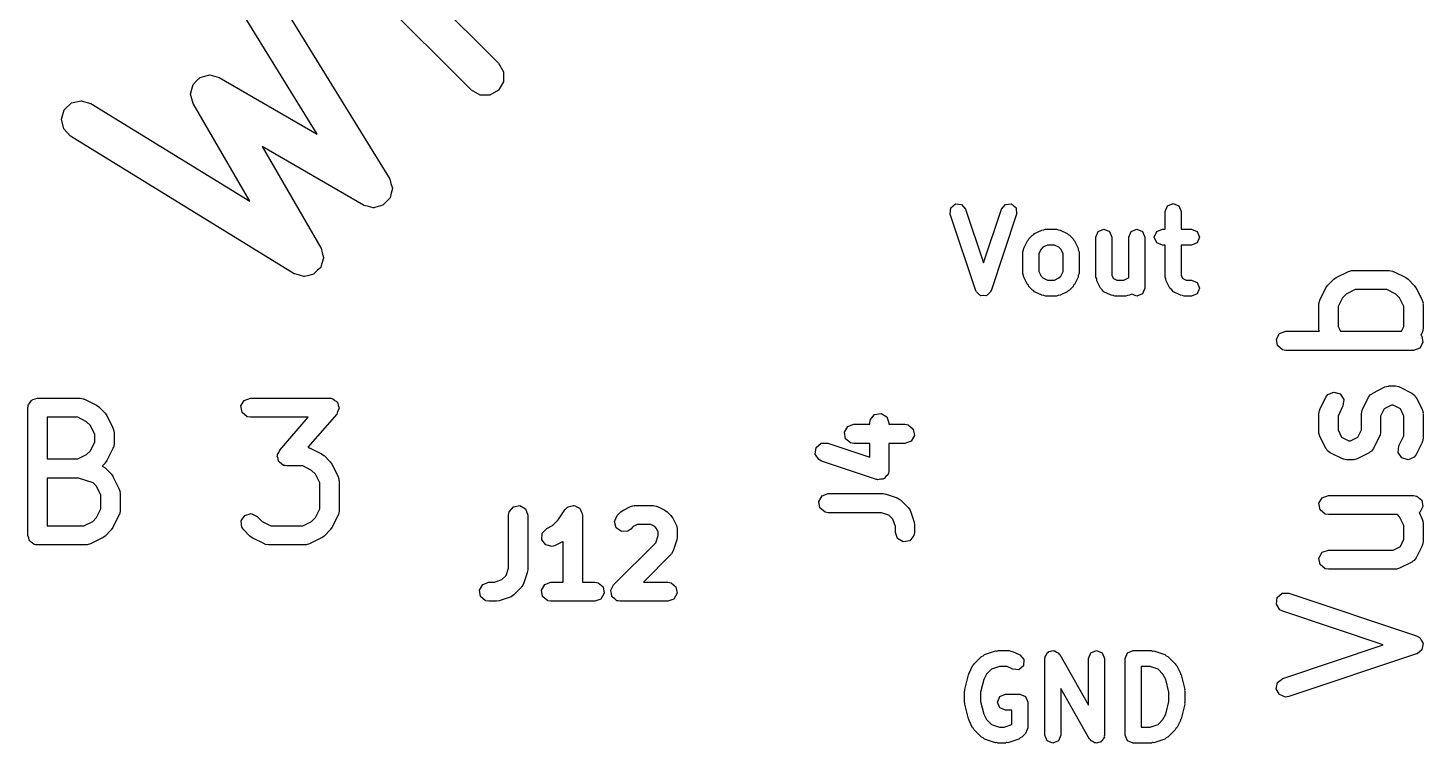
# Model space of a CAD drawing. Extents: x 83.3 to 116.7, y -117 to -83.4.
# Drawn here: x 105.81 to 116.73, y -109.08 to -103.48 of the extents above; entities that cross this region are included whole.
import ezdxf

# ---------------------------------------------------------------- set-up
doc = ezdxf.new("R2010")
doc.units = 0
doc.layers.add('BLACK', color=7, linetype='CONTINUOUS')

msp = doc.modelspace()

# ---------------------------------------------------------------- linework, layer by layer
at = {"layer": 'BLACK', "linetype": 'CONTINUOUS'}
for p, q in [((108.076, -102.341), (109.49, -103.755)), ((109.278, -103.967), (107.864, -102.553)), ((107.559, -102.907), (108.637, -104.658)), ((108.069, -104.309), (107.304, -103.064)), ((107.154, -103.866), (107.192, -103.856)), ((107.192, -103.856), (107.229, -103.846)), ((107.229, -103.846), (107.229, -103.846)), ((107.229, -103.846), (107.229, -103.846)), ((107.229, -103.846), (107.267, -103.856)), ((107.267, -103.856), (107.304, -103.866)), ((109.49, -103.755), (109.529, -103.822)), ((109.529, -103.822), (109.529, -103.9)), ((107.079, -103.996), (107.089, -103.958)), ((107.089, -103.958), (107.099, -103.921)), ((107.099, -103.921), (107.127, -103.893)), ((107.099, -103.921), (107.099, -103.921)), ((107.099, -103.921), (107.099, -103.921)), ((107.127, -103.893), (107.154, -103.866)), ((107.154, -103.866), (107.154, -103.866)), ((107.154, -103.866), (107.154, -103.866)), ((107.304, -103.866), (107.304, -103.866)), ((107.304, -103.866), (107.304, -103.866)), ((107.304, -103.866), (108.069, -104.309)), ((109.345, -104.006), (109.278, -103.967)), ((109.49, -103.967), (109.423, -104.006)), ((109.529, -103.9), (109.49, -103.967)), ((106.091, -104.119), (106.148, -104.066)), ((106.148, -104.066), (106.223, -104.048)), ((106.223, -104.048), (106.298, -104.07)), ((106.298, -104.07), (107.542, -104.836)), ((107.089, -104.033), (107.079, -103.996)), ((107.079, -103.996), (107.079, -103.996)), ((107.079, -103.996), (107.079, -103.996)), ((107.099, -104.071), (107.089, -104.033)), ((107.542, -104.836), (107.099, -104.071)), ((107.099, -104.071), (107.099, -104.071)), ((107.099, -104.071), (107.099, -104.071)), ((109.423, -104.006), (109.345, -104.006)), ((106.069, -104.194), (106.091, -104.119)), ((106.087, -104.269), (106.069, -104.194)), ((106.14, -104.326), (106.087, -104.269)), ((107.891, -105.403), (106.14, -104.326)), ((108.434, -104.866), (107.641, -104.407)), ((107.641, -104.407), (108.1, -105.2)), ((108.637, -104.658), (108.637, -104.66)), ((108.637, -104.66), (108.639, -104.662)), ((108.639, -104.662), (108.648, -104.697)), ((108.648, -104.697), (108.659, -104.732)), ((108.659, -104.732), (108.658, -104.735)), ((108.613, -104.838), (108.587, -104.864)), ((108.639, -104.812), (108.613, -104.838)), ((108.641, -104.808), (108.639, -104.81)), ((108.639, -104.81), (108.639, -104.812)), ((108.649, -104.772), (108.641, -104.808)), ((108.659, -104.737), (108.649, -104.772)), ((108.658, -104.735), (108.659, -104.737)), ((108.436, -104.867), (108.434, -104.866)), ((108.437, -104.869), (108.436, -104.867)), ((108.473, -104.877), (108.437, -104.869)), ((108.509, -104.887), (108.473, -104.877)), ((108.511, -104.886), (108.509, -104.887)), ((108.513, -104.887), (108.511, -104.886)), ((108.548, -104.876), (108.513, -104.887)), ((108.584, -104.867), (108.548, -104.876)), ((108.585, -104.865), (108.584, -104.867)), ((108.587, -104.864), (108.585, -104.865)), ((113.026, -104.936), (113.03, -104.888)), ((113.226, -105.536), (113.026, -104.936)), ((113.03, -104.888), (113.066, -104.857)), ((113.066, -104.857), (113.114, -104.861)), ((113.114, -104.861), (113.145, -104.897)), ((113.145, -104.897), (113.286, -105.319)), ((113.286, -105.319), (113.426, -104.897)), ((113.545, -104.936), (113.345, -105.536)), ((113.426, -104.897), (113.458, -104.861)), ((113.458, -104.861), (113.505, -104.857)), ((113.505, -104.857), (113.542, -104.888)), ((113.542, -104.888), (113.545, -104.936)), ((114.709, -104.916), (114.727, -104.872)), ((114.709, -105.054), (114.709, -104.916)), ((114.727, -104.872), (114.771, -104.854)), ((114.771, -104.854), (114.816, -104.872)), ((114.816, -104.872), (114.834, -104.916)), ((114.834, -104.916), (114.834, -105.054)), ((113.743, -105.061), (113.758, -105.059)), ((113.758, -105.059), (113.771, -105.054)), ((113.771, -105.054), (113.857, -105.054)), ((113.857, -105.054), (113.871, -105.059)), ((113.871, -105.059), (113.885, -105.061)), ((114.184, -105.072), (114.229, -105.054)), ((114.229, -105.054), (114.273, -105.072)), ((114.442, -105.072), (114.486, -105.054)), ((114.486, -105.054), (114.53, -105.072)), ((114.642, -105.072), (114.686, -105.054)), ((114.686, -105.054), (114.709, -105.054)), ((114.834, -105.054), (114.914, -105.054)), ((114.914, -105.054), (114.958, -105.072)), ((113.601, -105.203), (113.63, -105.146)), ((113.63, -105.146), (113.638, -105.139)), ((113.638, -105.139), (113.642, -105.129)), ((113.642, -105.129), (113.67, -105.101)), ((113.67, -105.101), (113.68, -105.097)), ((113.68, -105.097), (113.686, -105.089)), ((113.686, -105.089), (113.743, -105.061)), ((113.885, -105.061), (113.942, -105.089)), ((113.942, -105.089), (113.949, -105.097)), ((113.949, -105.097), (113.958, -105.101)), ((113.958, -105.101), (113.987, -105.129)), ((113.987, -105.129), (113.991, -105.139)), ((113.991, -105.139), (113.999, -105.146)), ((113.999, -105.146), (114.027, -105.203)), ((114.166, -105.116), (114.184, -105.072)), ((114.166, -105.431), (114.166, -105.116)), ((114.273, -105.072), (114.291, -105.116)), ((114.291, -105.116), (114.291, -105.416)), ((114.423, -105.116), (114.442, -105.072)), ((114.423, -105.433), (114.423, -105.116)), ((114.53, -105.072), (114.548, -105.116)), ((114.548, -105.116), (114.548, -105.516)), ((114.623, -105.116), (114.642, -105.072)), ((114.642, -105.161), (114.623, -105.116)), ((114.686, -105.179), (114.642, -105.161)), ((114.958, -105.161), (114.914, -105.179)), ((114.958, -105.072), (114.977, -105.116)), ((114.977, -105.116), (114.958, -105.161)), ((108.1, -105.2), (108.1, -105.202)), ((108.1, -105.202), (108.102, -105.204)), ((108.102, -105.204), (108.11, -105.24)), ((108.11, -105.24), (108.12, -105.275)), ((108.12, -105.275), (108.119, -105.277)), ((108.119, -105.277), (108.12, -105.28)), ((113.595, -105.231), (113.6, -105.217)), ((113.595, -105.402), (113.595, -105.231)), ((113.6, -105.217), (113.601, -105.203)), ((113.737, -105.211), (113.72, -105.245)), ((113.72, -105.245), (113.72, -105.387)), ((113.751, -105.196), (113.737, -105.211)), ((113.786, -105.179), (113.751, -105.196)), ((113.842, -105.179), (113.786, -105.179)), ((113.877, -105.196), (113.842, -105.179)), ((113.891, -105.211), (113.877, -105.196)), ((113.909, -105.245), (113.891, -105.211)), ((113.909, -105.387), (113.909, -105.245)), ((114.027, -105.203), (114.028, -105.217)), ((114.028, -105.217), (114.034, -105.231)), ((114.034, -105.231), (114.034, -105.402)), ((114.709, -105.179), (114.686, -105.179)), ((114.709, -105.431), (114.709, -105.179)), ((114.914, -105.179), (114.834, -105.179)), ((114.834, -105.179), (114.834, -105.416)), ((108.071, -105.379), (108.045, -105.405)), ((108.098, -105.354), (108.071, -105.379)), ((108.1, -105.35), (108.098, -105.352)), ((108.098, -105.352), (108.098, -105.354)), ((108.109, -105.315), (108.1, -105.35)), ((108.12, -105.28), (108.109, -105.315)), ((113.72, -105.387), (113.737, -105.422)), ((113.891, -105.422), (113.909, -105.387)), ((116.047, -105.433), (116.143, -105.385)), ((116.143, -105.385), (116.168, -105.378)), ((116.168, -105.378), (116.172, -105.379)), ((116.172, -105.379), (116.176, -105.377)), ((116.176, -105.377), (116.462, -105.377)), ((116.462, -105.377), (116.488, -105.382)), ((116.488, -105.382), (116.491, -105.385)), ((116.491, -105.385), (116.495, -105.385)), ((116.495, -105.385), (116.591, -105.433)), ((107.894, -105.404), (107.891, -105.403)), ((107.895, -105.405), (107.894, -105.404)), ((107.931, -105.415), (107.895, -105.405)), ((107.966, -105.425), (107.931, -105.415)), ((107.968, -105.425), (107.966, -105.425)), ((107.97, -105.425), (107.968, -105.425)), ((108.006, -105.416), (107.97, -105.425)), ((108.041, -105.407), (108.006, -105.416)), ((108.043, -105.406), (108.041, -105.407)), ((108.045, -105.405), (108.043, -105.406)), ((113.6, -105.416), (113.595, -105.402)), ((113.601, -105.43), (113.6, -105.416)), ((113.63, -105.487), (113.601, -105.43)), ((113.638, -105.494), (113.63, -105.487)), ((113.642, -105.503), (113.638, -105.494)), ((113.737, -105.422), (113.751, -105.436)), ((113.751, -105.436), (113.786, -105.454)), ((113.786, -105.454), (113.842, -105.454)), ((113.842, -105.454), (113.877, -105.436)), ((113.877, -105.436), (113.891, -105.422)), ((113.991, -105.494), (113.987, -105.503)), ((113.999, -105.487), (113.991, -105.494)), ((114.027, -105.43), (113.999, -105.487)), ((114.028, -105.416), (114.027, -105.43)), ((114.034, -105.402), (114.028, -105.416)), ((114.172, -105.444), (114.166, -105.431)), ((114.173, -105.459), (114.172, -105.444)), ((114.201, -105.516), (114.173, -105.459)), ((114.291, -105.416), (114.304, -105.441)), ((114.304, -105.441), (114.329, -105.454)), ((114.329, -105.454), (114.385, -105.454)), ((114.385, -105.454), (114.42, -105.436)), ((114.42, -105.436), (114.423, -105.433)), ((114.714, -105.444), (114.709, -105.431)), ((114.716, -105.459), (114.714, -105.444)), ((114.744, -105.516), (114.716, -105.459)), ((114.834, -105.416), (114.847, -105.441)), ((114.847, -105.441), (114.872, -105.454)), ((114.872, -105.454), (114.914, -105.454)), ((114.914, -105.454), (114.958, -105.472)), ((114.958, -105.472), (114.977, -105.516)), ((115.966, -105.514), (115.98, -105.496)), ((115.98, -105.495), (116.028, -105.447)), ((115.98, -105.496), (115.98, -105.495)), ((116.028, -105.447), (116.046, -105.434)), ((116.046, -105.434), (116.047, -105.433)), ((116.591, -105.433), (116.609, -105.446)), ((116.609, -105.446), (116.61, -105.447)), ((116.61, -105.447), (116.658, -105.495)), ((116.658, -105.495), (116.671, -105.513)), ((113.229, -105.54), (113.226, -105.536)), ((113.23, -105.544), (113.229, -105.54)), ((113.245, -105.557), (113.23, -105.544)), ((113.258, -105.572), (113.245, -105.557)), ((113.262, -105.573), (113.258, -105.572)), ((113.266, -105.576), (113.262, -105.573)), ((113.286, -105.574), (113.266, -105.576)), ((113.305, -105.576), (113.286, -105.574)), ((113.309, -105.573), (113.305, -105.576)), ((113.314, -105.572), (113.309, -105.573)), ((113.327, -105.557), (113.314, -105.572)), ((113.342, -105.544), (113.327, -105.557)), ((113.345, -105.536), (113.342, -105.54)), ((113.342, -105.54), (113.342, -105.544)), ((113.67, -105.532), (113.642, -105.503)), ((113.68, -105.536), (113.67, -105.532)), ((113.686, -105.544), (113.68, -105.536)), ((113.743, -105.572), (113.686, -105.544)), ((113.758, -105.573), (113.743, -105.572)), ((113.771, -105.579), (113.758, -105.573)), ((113.857, -105.579), (113.771, -105.579)), ((113.871, -105.573), (113.857, -105.579)), ((113.885, -105.572), (113.871, -105.573)), ((113.942, -105.544), (113.885, -105.572)), ((113.949, -105.536), (113.942, -105.544)), ((113.958, -105.532), (113.949, -105.536)), ((113.987, -105.503), (113.958, -105.532)), ((114.216, -105.529), (114.201, -105.516)), ((114.229, -105.544), (114.216, -105.529)), ((114.286, -105.572), (114.229, -105.544)), ((114.301, -105.573), (114.286, -105.572)), ((114.314, -105.579), (114.301, -105.573)), ((114.4, -105.579), (114.314, -105.579)), ((114.413, -105.573), (114.4, -105.579)), ((114.428, -105.572), (114.413, -105.573)), ((114.447, -105.563), (114.428, -105.572)), ((114.486, -105.579), (114.447, -105.563)), ((114.53, -105.561), (114.486, -105.579)), ((114.548, -105.516), (114.53, -105.561)), ((114.759, -105.529), (114.744, -105.516)), ((114.772, -105.544), (114.759, -105.529)), ((114.829, -105.572), (114.772, -105.544)), ((114.844, -105.573), (114.829, -105.572)), ((114.857, -105.579), (114.844, -105.573)), ((114.914, -105.579), (114.857, -105.579)), ((114.958, -105.561), (114.914, -105.579)), ((114.977, -105.516), (114.958, -105.561)), ((115.919, -105.609), (115.966, -105.514)), ((116.095, -105.592), (116.061, -105.661)), ((116.125, -105.562), (116.095, -105.592)), ((116.194, -105.527), (116.125, -105.562)), ((116.444, -105.527), (116.194, -105.527)), ((116.513, -105.562), (116.444, -105.527)), ((116.543, -105.592), (116.513, -105.562)), ((116.577, -105.661), (116.543, -105.592)), ((116.671, -105.513), (116.672, -105.514)), ((116.672, -105.514), (116.719, -105.609)), ((115.911, -105.643), (115.915, -105.617)), ((115.911, -105.833), (115.911, -105.643)), ((115.915, -105.617), (115.918, -105.614)), ((115.918, -105.614), (115.919, -105.609)), ((116.061, -105.661), (116.061, -105.816)), ((116.577, -105.816), (116.577, -105.661)), ((116.719, -105.609), (116.727, -105.634)), ((116.727, -105.634), (116.726, -105.639)), ((116.726, -105.639), (116.727, -105.643)), ((116.727, -105.643), (116.727, -105.833)), ((116.061, -105.816), (116.08, -105.854)), ((116.558, -105.854), (116.577, -105.816)), ((115.579, -105.916), (115.604, -105.871)), ((115.587, -105.966), (115.579, -105.916)), ((115.604, -105.871), (115.652, -105.854)), ((115.652, -105.854), (115.915, -105.854)), ((115.912, -105.838), (115.911, -105.833)), ((115.911, -105.842), (115.912, -105.838)), ((115.915, -105.854), (115.911, -105.842)), ((116.08, -105.854), (116.558, -105.854)), ((116.719, -105.867), (116.71, -105.885)), ((116.71, -105.885), (116.717, -105.891)), ((116.717, -105.891), (116.726, -105.942)), ((116.72, -105.862), (116.719, -105.867)), ((116.723, -105.859), (116.72, -105.862)), ((116.727, -105.833), (116.723, -105.859)), ((115.627, -105.999), (115.587, -105.966)), ((115.652, -106.004), (115.627, -105.999)), ((116.652, -106.004), (115.652, -106.004)), ((116.701, -105.986), (116.652, -106.004)), ((116.726, -105.942), (116.701, -105.986)), ((115.966, -106.371), (115.982, -106.35)), ((115.982, -106.35), (116.029, -106.33)), ((116.029, -106.33), (116.078, -106.345)), ((116.078, -106.345), (116.106, -106.387)), ((116.3, -106.371), (116.315, -106.35)), ((116.315, -106.35), (116.325, -106.346)), ((116.325, -106.346), (116.333, -106.338)), ((116.333, -106.338), (116.428, -106.29)), ((116.428, -106.29), (116.453, -106.283)), ((116.453, -106.283), (116.458, -106.284)), ((116.458, -106.284), (116.462, -106.282)), ((116.462, -106.282), (116.51, -106.282)), ((116.51, -106.282), (116.535, -106.287)), ((116.535, -106.287), (116.539, -106.29)), ((116.539, -106.29), (116.543, -106.29)), ((116.543, -106.29), (116.638, -106.338)), ((116.638, -106.338), (116.659, -106.353)), ((116.659, -106.353), (116.664, -106.364)), ((116.664, -106.364), (116.672, -106.371)), ((105.806, -106.452), (105.808, -106.443)), ((105.806, -107.452), (105.806, -106.452)), ((105.807, -106.439), (105.809, -106.436)), ((105.808, -106.443), (105.807, -106.439)), ((105.809, -106.436), (105.81, -106.427)), ((105.81, -106.427), (105.823, -106.412)), ((105.823, -106.412), (105.833, -106.395)), ((105.833, -106.395), (105.839, -106.393)), ((105.839, -106.393), (105.843, -106.387)), ((105.843, -106.387), (105.863, -106.384)), ((105.863, -106.384), (105.881, -106.377)), ((105.881, -106.377), (106.214, -106.377)), ((106.214, -106.377), (106.24, -106.382)), ((106.24, -106.382), (106.243, -106.385)), ((106.243, -106.385), (106.248, -106.385)), ((106.248, -106.385), (106.343, -106.433)), ((106.343, -106.433), (106.361, -106.446)), ((106.361, -106.446), (106.363, -106.447)), ((106.363, -106.447), (106.41, -106.495)), ((107.474, -106.439), (107.499, -106.395)), ((107.483, -106.49), (107.474, -106.439)), ((107.499, -106.395), (107.548, -106.377)), ((107.548, -106.377), (108.167, -106.377)), ((108.167, -106.377), (108.178, -106.379)), ((108.178, -106.379), (108.181, -106.379)), ((108.181, -106.379), (108.184, -106.38)), ((108.184, -106.38), (108.192, -106.382)), ((108.192, -106.382), (108.208, -106.395)), ((108.208, -106.395), (108.225, -106.405)), ((108.225, -106.405), (108.227, -106.411)), ((108.227, -106.411), (108.232, -106.415)), ((108.241, -106.465), (108.23, -106.483)), ((108.232, -106.415), (108.235, -106.435)), ((108.235, -106.435), (108.242, -106.454)), ((108.242, -106.454), (108.239, -106.46)), ((108.239, -106.46), (108.241, -106.465)), ((115.911, -106.5), (115.915, -106.474)), ((115.915, -106.474), (115.918, -106.471)), ((115.918, -106.471), (115.919, -106.466)), ((115.919, -106.466), (115.966, -106.371)), ((116.1, -106.438), (116.061, -106.518)), ((116.106, -106.387), (116.1, -106.438)), ((116.244, -106.5), (116.249, -106.474)), ((116.249, -106.474), (116.251, -106.471)), ((116.251, -106.471), (116.252, -106.466)), ((116.252, -106.466), (116.3, -106.371)), ((116.423, -106.461), (116.394, -106.518)), ((116.48, -106.432), (116.423, -106.461)), ((116.492, -106.432), (116.48, -106.432)), ((116.549, -106.461), (116.492, -106.432)), ((116.577, -106.518), (116.549, -106.461)), ((116.672, -106.371), (116.719, -106.466)), ((116.719, -106.466), (116.727, -106.491)), ((105.956, -106.527), (105.956, -106.854)), ((106.197, -106.527), (105.956, -106.527)), ((106.265, -106.562), (106.197, -106.527)), ((106.296, -106.592), (106.265, -106.562)), ((106.41, -106.495), (106.423, -106.513)), ((106.423, -106.513), (106.424, -106.514)), ((106.424, -106.514), (106.472, -106.609)), ((107.522, -106.523), (107.483, -106.49)), ((107.548, -106.527), (107.522, -106.523)), ((108.001, -106.527), (107.548, -106.527)), ((107.777, -106.784), (108.001, -106.527)), ((108.223, -106.502), (107.996, -106.762)), ((108.23, -106.483), (108.223, -106.502)), ((112.223, -106.6), (112.271, -106.582)), ((112.271, -106.582), (112.396, -106.582)), ((112.396, -106.571), (112.401, -106.546)), ((112.396, -106.582), (112.396, -106.571)), ((112.401, -106.546), (112.434, -106.506)), ((112.434, -106.506), (112.484, -106.498)), ((112.484, -106.498), (112.529, -106.523)), ((112.529, -106.523), (112.546, -106.571)), ((112.546, -106.571), (112.546, -106.582)), ((112.546, -106.582), (112.671, -106.582)), ((112.671, -106.582), (112.697, -106.587)), ((112.697, -106.587), (112.736, -106.62)), ((115.911, -106.643), (115.911, -106.5)), ((116.061, -106.518), (116.061, -106.625)), ((116.244, -106.625), (116.244, -106.5)), ((116.394, -106.518), (116.394, -106.643)), ((116.577, -106.673), (116.577, -106.518)), ((116.727, -106.491), (116.726, -106.496)), ((116.726, -106.496), (116.727, -106.5)), ((116.727, -106.5), (116.727, -106.69)), ((106.33, -106.661), (106.296, -106.592)), ((106.33, -106.72), (106.33, -106.661)), ((106.472, -106.609), (106.479, -106.634)), ((106.479, -106.634), (106.478, -106.639)), ((106.478, -106.639), (106.48, -106.643)), ((106.48, -106.643), (106.48, -106.738)), ((112.198, -106.644), (112.223, -106.6)), ((112.206, -106.695), (112.198, -106.644)), ((112.246, -106.728), (112.206, -106.695)), ((112.745, -106.67), (112.72, -106.715)), ((112.736, -106.62), (112.745, -106.67)), ((115.912, -106.647), (115.911, -106.643)), ((115.911, -106.651), (115.912, -106.647)), ((115.919, -106.676), (115.911, -106.651)), ((115.966, -106.772), (115.919, -106.676)), ((116.061, -106.625), (116.089, -106.682)), ((116.089, -106.682), (116.146, -106.711)), ((116.158, -106.711), (116.216, -106.682)), ((116.216, -106.682), (116.244, -106.625)), ((116.386, -106.676), (116.339, -106.772)), ((116.387, -106.672), (116.386, -106.676)), ((116.39, -106.669), (116.387, -106.672)), ((116.394, -106.643), (116.39, -106.669)), ((116.538, -106.752), (116.577, -106.673)), ((116.727, -106.69), (116.723, -106.716)), ((106.265, -106.819), (106.296, -106.789)), ((106.296, -106.789), (106.33, -106.72)), ((106.472, -106.772), (106.424, -106.867)), ((106.475, -106.764), (106.472, -106.767)), ((106.472, -106.767), (106.472, -106.772)), ((106.48, -106.738), (106.475, -106.764)), ((107.759, -106.82), (107.77, -106.803)), ((107.77, -106.803), (107.777, -106.784)), ((107.996, -106.762), (108.002, -106.763)), ((108.002, -106.763), (108.005, -106.766)), ((108.005, -106.766), (108.01, -106.766)), ((108.01, -106.766), (108.105, -106.814)), ((111.969, -106.815), (111.977, -106.764)), ((111.977, -106.764), (112.015, -106.73)), ((112.015, -106.73), (112.067, -106.729)), ((112.067, -106.729), (112.396, -106.839)), ((112.271, -106.732), (112.246, -106.728)), ((112.396, -106.732), (112.271, -106.732)), ((112.396, -106.839), (112.396, -106.732)), ((112.671, -106.732), (112.546, -106.732)), ((112.546, -106.732), (112.546, -106.943)), ((112.72, -106.715), (112.671, -106.732)), ((115.974, -106.779), (115.966, -106.772)), ((115.979, -106.79), (115.974, -106.779)), ((116, -106.805), (115.979, -106.79)), ((116.095, -106.853), (116, -106.805)), ((116.146, -106.711), (116.158, -106.711)), ((116.305, -106.805), (116.21, -106.853)), ((116.313, -106.797), (116.305, -106.805)), ((116.323, -106.793), (116.313, -106.797)), ((116.339, -106.772), (116.323, -106.793)), ((116.532, -106.803), (116.538, -106.752)), ((116.56, -106.846), (116.532, -106.803)), ((116.719, -106.724), (116.672, -106.819)), ((116.72, -106.72), (116.719, -106.724)), ((116.723, -106.716), (116.72, -106.72)), ((105.956, -106.854), (106.197, -106.854)), ((106.197, -106.854), (106.265, -106.819)), ((106.41, -106.886), (106.388, -106.909)), ((106.388, -106.909), (106.404, -106.917)), ((106.411, -106.885), (106.41, -106.886)), ((106.424, -106.867), (106.411, -106.885)), ((107.758, -106.832), (107.761, -106.826)), ((107.765, -106.851), (107.758, -106.832)), ((107.761, -106.826), (107.759, -106.82)), ((107.768, -106.871), (107.765, -106.851)), ((107.773, -106.875), (107.768, -106.871)), ((107.775, -106.88), (107.773, -106.875)), ((107.792, -106.891), (107.775, -106.88)), ((107.808, -106.904), (107.792, -106.891)), ((107.816, -106.905), (107.808, -106.904)), ((107.819, -106.907), (107.816, -106.905)), ((107.822, -106.906), (107.819, -106.907)), ((107.833, -106.908), (107.822, -106.906)), ((107.958, -106.908), (107.833, -106.908)), ((108.027, -106.943), (107.958, -106.908)), ((108.105, -106.814), (108.123, -106.827)), ((108.123, -106.827), (108.124, -106.828)), ((108.124, -106.828), (108.172, -106.876)), ((108.172, -106.876), (108.185, -106.894)), ((108.185, -106.894), (108.186, -106.895)), ((108.186, -106.895), (108.234, -106.99)), ((111.996, -106.859), (111.969, -106.815)), ((112.019, -106.871), (111.996, -106.859)), ((112.448, -107.014), (112.019, -106.871)), ((116.099, -106.853), (116.095, -106.853)), ((116.103, -106.856), (116.099, -106.853)), ((116.129, -106.861), (116.103, -106.856)), ((116.176, -106.861), (116.129, -106.861)), ((116.18, -106.859), (116.176, -106.861)), ((116.185, -106.86), (116.18, -106.859)), ((116.21, -106.853), (116.185, -106.86)), ((116.609, -106.861), (116.56, -106.846)), ((116.656, -106.84), (116.609, -106.861)), ((116.672, -106.819), (116.656, -106.84)), ((105.956, -107.004), (105.956, -107.377)), ((106.202, -107.004), (105.956, -107.004)), ((106.317, -107.042), (106.202, -107.004)), ((106.404, -106.917), (106.406, -106.921)), ((106.406, -106.921), (106.41, -106.923)), ((106.41, -106.923), (106.458, -106.971)), ((106.458, -106.971), (106.471, -106.989)), ((106.471, -106.989), (106.472, -106.99)), ((106.472, -106.99), (106.519, -107.086)), ((108.057, -106.973), (108.027, -106.943)), ((108.092, -107.042), (108.057, -106.973)), ((108.234, -106.99), (108.241, -107.015)), ((108.241, -107.015), (108.24, -107.02)), ((108.24, -107.02), (108.242, -107.024)), ((108.242, -107.024), (108.242, -107.262)), ((112.453, -107.014), (112.448, -107.014)), ((112.458, -107.017), (112.453, -107.014)), ((112.479, -107.013), (112.458, -107.017)), ((112.499, -107.013), (112.479, -107.013)), ((112.503, -107.009), (112.499, -107.013)), ((112.509, -107.008), (112.503, -107.009)), ((112.522, -106.992), (112.509, -107.008)), ((112.537, -106.979), (112.522, -106.992)), ((112.538, -106.973), (112.537, -106.979)), ((112.542, -106.969), (112.538, -106.973)), ((112.546, -106.943), (112.542, -106.969)), ((106.343, -107.068), (106.317, -107.042)), ((106.377, -107.137), (106.343, -107.068)), ((106.519, -107.086), (106.527, -107.11)), ((106.527, -107.11), (106.526, -107.115)), ((106.526, -107.115), (106.527, -107.119)), ((106.527, -107.119), (106.527, -107.262)), ((108.092, -107.244), (108.092, -107.042)), ((112.023, -107.143), (112.071, -107.125)), ((112.071, -107.125), (112.5, -107.125)), ((112.5, -107.125), (112.522, -107.129)), ((112.522, -107.129), (112.524, -107.129)), ((112.524, -107.129), (112.609, -107.157)), ((106.343, -107.313), (106.377, -107.244)), ((106.377, -107.244), (106.377, -107.137)), ((108.057, -107.313), (108.092, -107.244)), ((109.573, -107.268), (109.606, -107.228)), ((109.606, -107.228), (109.656, -107.219)), ((109.656, -107.219), (109.701, -107.245)), ((110.009, -107.252), (110.027, -107.233)), ((110.027, -107.233), (110.031, -107.232)), ((110.031, -107.232), (110.034, -107.228)), ((110.034, -107.228), (110.056, -107.224)), ((110.056, -107.224), (110.076, -107.218)), ((110.076, -107.218), (110.08, -107.22)), ((110.08, -107.22), (110.085, -107.219)), ((110.085, -107.219), (110.104, -107.23)), ((110.104, -107.23), (110.123, -107.239)), ((110.123, -107.239), (110.125, -107.243)), ((110.125, -107.243), (110.129, -107.245)), ((110.467, -107.255), (110.524, -107.226)), ((110.524, -107.226), (110.549, -107.219)), ((110.549, -107.219), (110.553, -107.22)), ((110.553, -107.22), (110.557, -107.218)), ((110.557, -107.218), (110.7, -107.218)), ((110.7, -107.218), (110.726, -107.223)), ((110.726, -107.223), (110.729, -107.226)), ((110.729, -107.226), (110.734, -107.226)), ((110.734, -107.226), (110.791, -107.255)), ((111.998, -107.187), (112.023, -107.143)), ((112.006, -107.237), (111.998, -107.187)), ((112.046, -107.27), (112.006, -107.237)), ((112.609, -107.157), (112.632, -107.17)), ((112.632, -107.17), (112.635, -107.174)), ((112.635, -107.174), (112.639, -107.176)), ((112.639, -107.176), (112.696, -107.233)), ((112.696, -107.233), (112.711, -107.254)), ((115.912, -107.201), (115.938, -107.157)), ((115.921, -107.252), (115.912, -107.201)), ((115.938, -107.157), (115.986, -107.139)), ((115.986, -107.139), (116.652, -107.139)), ((116.652, -107.139), (116.678, -107.144)), ((116.678, -107.144), (116.717, -107.177)), ((116.726, -107.227), (116.701, -107.272)), ((116.717, -107.177), (116.726, -107.227)), ((106.244, -107.377), (106.313, -107.343)), ((106.313, -107.343), (106.343, -107.313)), ((106.519, -107.295), (106.472, -107.391)), ((106.52, -107.291), (106.519, -107.295)), ((106.523, -107.288), (106.52, -107.291)), ((106.527, -107.262), (106.523, -107.288)), ((107.475, -107.338), (107.505, -107.296)), ((107.48, -107.389), (107.475, -107.338)), ((107.505, -107.296), (107.554, -107.282)), ((107.554, -107.282), (107.601, -107.304)), ((107.601, -107.304), (107.64, -107.343)), ((107.64, -107.343), (107.708, -107.377)), ((107.958, -107.377), (108.027, -107.343)), ((108.027, -107.343), (108.057, -107.313)), ((108.234, -107.295), (108.186, -107.391)), ((108.237, -107.288), (108.234, -107.291)), ((108.234, -107.291), (108.234, -107.295)), ((108.242, -107.262), (108.237, -107.288)), ((109.568, -107.293), (109.573, -107.268)), ((109.568, -107.71), (109.568, -107.293)), ((109.701, -107.245), (109.718, -107.293)), ((109.718, -107.293), (109.718, -107.722)), ((109.913, -107.374), (109.956, -107.331)), ((109.956, -107.331), (110.009, -107.252)), ((110.129, -107.245), (110.137, -107.265)), ((110.137, -107.265), (110.146, -107.285)), ((110.146, -107.285), (110.145, -107.289)), ((110.145, -107.289), (110.147, -107.293)), ((110.147, -107.293), (110.147, -107.818)), ((110.397, -107.344), (110.419, -107.297)), ((110.41, -107.393), (110.397, -107.344)), ((110.419, -107.297), (110.447, -107.269)), ((110.447, -107.269), (110.466, -107.256)), ((110.466, -107.256), (110.467, -107.255)), ((110.791, -107.255), (110.809, -107.268)), ((110.809, -107.268), (110.81, -107.269)), ((110.81, -107.269), (110.839, -107.297)), ((110.839, -107.297), (110.852, -107.316)), ((110.852, -107.316), (110.853, -107.317)), ((110.853, -107.317), (110.882, -107.374)), ((112.071, -107.275), (112.046, -107.27)), ((112.488, -107.275), (112.071, -107.275)), ((112.545, -107.294), (112.488, -107.275)), ((112.577, -107.326), (112.545, -107.294)), ((112.596, -107.384), (112.577, -107.326)), ((112.711, -107.254), (112.711, -107.258)), ((112.711, -107.258), (112.714, -107.262)), ((112.714, -107.262), (112.743, -107.348)), ((112.743, -107.348), (112.746, -107.37)), ((115.96, -107.285), (115.921, -107.252)), ((115.986, -107.289), (115.96, -107.285)), ((116.526, -107.289), (115.986, -107.289)), ((116.543, -107.306), (116.526, -107.289)), ((116.577, -107.375), (116.543, -107.306)), ((116.701, -107.272), (116.695, -107.274)), ((116.695, -107.274), (116.719, -107.324)), ((116.719, -107.324), (116.727, -107.349)), ((116.727, -107.349), (116.726, -107.353)), ((116.726, -107.353), (116.727, -107.357)), ((105.813, -107.471), (105.806, -107.452)), ((105.956, -107.377), (106.244, -107.377)), ((106.41, -107.458), (106.392, -107.471)), ((106.458, -107.41), (106.41, -107.458)), ((106.472, -107.391), (106.458, -107.409)), ((106.458, -107.409), (106.458, -107.41)), ((107.495, -107.41), (107.48, -107.389)), ((107.542, -107.458), (107.495, -107.41)), ((107.544, -107.458), (107.542, -107.458)), ((107.562, -107.472), (107.544, -107.458)), ((107.708, -107.377), (107.958, -107.377)), ((108.124, -107.458), (108.106, -107.471)), ((108.172, -107.41), (108.124, -107.458)), ((108.173, -107.409), (108.172, -107.41)), ((108.186, -107.391), (108.173, -107.409)), ((109.828, -107.486), (109.831, -107.435)), ((109.831, -107.435), (109.867, -107.398)), ((109.867, -107.398), (109.913, -107.374)), ((110.452, -107.423), (110.41, -107.393)), ((110.503, -107.418), (110.452, -107.423)), ((110.525, -107.403), (110.503, -107.418)), ((110.545, -107.383), (110.525, -107.403)), ((110.575, -107.368), (110.545, -107.383)), ((110.682, -107.368), (110.575, -107.368)), ((110.713, -107.383), (110.682, -107.368)), ((110.724, -107.395), (110.713, -107.383)), ((110.72, -107.51), (110.739, -107.452)), ((110.739, -107.425), (110.724, -107.395)), ((110.739, -107.452), (110.739, -107.425)), ((110.882, -107.374), (110.889, -107.399)), ((110.889, -107.399), (110.888, -107.403)), ((110.888, -107.403), (110.889, -107.408)), ((110.889, -107.408), (110.889, -107.465)), ((112.596, -107.429), (112.596, -107.384)), ((112.614, -107.477), (112.596, -107.429)), ((112.742, -107.454), (112.709, -107.494)), ((112.746, -107.429), (112.742, -107.454)), ((112.746, -107.37), (112.746, -107.371)), ((112.746, -107.371), (112.746, -107.429)), ((116.577, -107.482), (116.577, -107.375)), ((116.727, -107.357), (116.727, -107.5)), ((105.816, -107.49), (105.813, -107.471)), ((105.821, -107.494), (105.816, -107.49)), ((105.823, -107.501), (105.821, -107.494)), ((105.84, -107.51), (105.823, -107.501)), ((105.855, -107.523), (105.84, -107.51)), ((105.865, -107.525), (105.855, -107.523)), ((105.868, -107.526), (105.865, -107.525)), ((105.871, -107.526), (105.868, -107.526)), ((105.881, -107.527), (105.871, -107.526)), ((106.262, -107.527), (105.881, -107.527)), ((106.266, -107.526), (106.262, -107.527)), ((106.27, -107.527), (106.266, -107.526)), ((106.295, -107.519), (106.27, -107.527)), ((106.391, -107.472), (106.295, -107.519)), ((106.392, -107.471), (106.391, -107.472)), ((107.657, -107.519), (107.562, -107.472)), ((107.661, -107.52), (107.657, -107.519)), ((107.665, -107.523), (107.661, -107.52)), ((107.69, -107.527), (107.665, -107.523)), ((107.976, -107.527), (107.69, -107.527)), ((107.98, -107.526), (107.976, -107.527)), ((107.985, -107.527), (107.98, -107.526)), ((108.01, -107.519), (107.985, -107.527)), ((108.105, -107.472), (108.01, -107.519)), ((108.106, -107.471), (108.105, -107.472)), ((109.859, -107.527), (109.828, -107.486)), ((109.909, -107.539), (109.859, -107.527)), ((109.934, -107.532), (109.909, -107.539)), ((109.991, -107.503), (109.934, -107.532)), ((109.992, -107.502), (109.991, -107.503)), ((109.997, -107.499), (109.992, -107.502)), ((109.997, -107.818), (109.997, -107.499)), ((110.39, -107.84), (110.72, -107.51)), ((110.886, -107.488), (110.857, -107.574)), ((110.889, -107.465), (110.886, -107.487)), ((110.886, -107.487), (110.886, -107.488)), ((112.658, -107.502), (112.614, -107.477)), ((112.709, -107.494), (112.658, -107.502)), ((115.938, -107.585), (115.986, -107.568)), ((115.986, -107.568), (116.492, -107.568)), ((116.492, -107.568), (116.549, -107.539)), ((116.549, -107.539), (116.577, -107.482)), ((116.719, -107.534), (116.672, -107.629)), ((116.72, -107.529), (116.719, -107.534)), ((116.723, -107.526), (116.72, -107.529)), ((116.727, -107.5), (116.723, -107.526)), ((110.839, -107.603), (110.624, -107.818)), ((110.841, -107.599), (110.839, -107.603)), ((110.845, -107.597), (110.841, -107.599)), ((110.857, -107.574), (110.845, -107.597)), ((115.912, -107.63), (115.938, -107.585)), ((115.921, -107.68), (115.912, -107.63)), ((115.96, -107.713), (115.921, -107.68)), ((116.638, -107.662), (116.543, -107.71)), ((116.646, -107.654), (116.638, -107.662)), ((116.656, -107.65), (116.646, -107.654)), ((116.672, -107.629), (116.656, -107.65)), ((109.517, -107.799), (109.549, -107.767)), ((109.549, -107.767), (109.568, -107.71)), ((109.714, -107.746), (109.686, -107.831)), ((109.718, -107.722), (109.714, -107.744)), ((109.714, -107.744), (109.714, -107.746)), ((115.986, -107.718), (115.96, -107.713)), ((116.51, -107.718), (115.986, -107.718)), ((116.514, -107.716), (116.51, -107.718)), ((116.518, -107.717), (116.514, -107.716)), ((116.543, -107.71), (116.518, -107.717)), ((109.341, -107.88), (109.366, -107.836)), ((109.35, -107.931), (109.341, -107.88)), ((109.366, -107.836), (109.414, -107.818)), ((109.414, -107.818), (109.459, -107.818)), ((109.459, -107.818), (109.517, -107.799)), ((109.668, -107.861), (109.61, -107.918)), ((109.669, -107.856), (109.668, -107.861)), ((109.673, -107.854), (109.669, -107.856)), ((109.686, -107.831), (109.673, -107.854)), ((109.826, -107.88), (109.852, -107.836)), ((109.835, -107.931), (109.826, -107.88)), ((109.852, -107.836), (109.9, -107.818)), ((109.9, -107.818), (109.997, -107.818)), ((110.147, -107.818), (110.243, -107.818)), ((110.243, -107.818), (110.269, -107.823)), ((110.269, -107.823), (110.308, -107.856)), ((110.308, -107.856), (110.317, -107.906)), ((110.368, -107.887), (110.37, -107.884)), ((110.374, -107.908), (110.368, -107.887)), ((110.369, -107.88), (110.38, -107.861)), ((110.37, -107.884), (110.369, -107.88)), ((110.38, -107.861), (110.39, -107.84)), ((110.624, -107.818), (110.814, -107.818)), ((110.814, -107.818), (110.84, -107.823)), ((110.84, -107.823), (110.879, -107.856)), ((110.879, -107.856), (110.888, -107.906)), ((109.389, -107.964), (109.35, -107.931)), ((109.414, -107.968), (109.389, -107.964)), ((109.472, -107.968), (109.414, -107.968)), ((109.473, -107.968), (109.472, -107.968)), ((109.495, -107.964), (109.473, -107.968)), ((109.581, -107.936), (109.495, -107.964)), ((109.585, -107.933), (109.581, -107.936)), ((109.589, -107.933), (109.585, -107.933)), ((109.61, -107.918), (109.589, -107.933)), ((109.875, -107.964), (109.835, -107.931)), ((109.9, -107.968), (109.875, -107.964)), ((110.243, -107.968), (109.9, -107.968)), ((110.291, -107.951), (110.243, -107.968)), ((110.317, -107.906), (110.291, -107.951)), ((110.378, -107.931), (110.374, -107.908)), ((110.381, -107.933), (110.378, -107.931)), ((110.382, -107.936), (110.381, -107.933)), ((110.4, -107.949), (110.382, -107.936)), ((110.417, -107.964), (110.4, -107.949)), ((110.422, -107.965), (110.417, -107.964)), ((110.424, -107.966), (110.422, -107.965)), ((110.427, -107.965), (110.424, -107.966)), ((110.443, -107.968), (110.427, -107.965)), ((110.814, -107.968), (110.443, -107.968)), ((110.863, -107.951), (110.814, -107.968)), ((110.888, -107.906), (110.863, -107.951)), ((115.579, -107.991), (115.586, -107.94)), ((115.606, -108.035), (115.579, -107.991)), ((115.586, -107.94), (115.625, -107.906)), ((115.625, -107.906), (115.676, -107.905)), ((115.676, -107.905), (116.676, -108.238)), ((115.629, -108.047), (115.606, -108.035)), ((116.415, -108.31), (115.629, -108.047)), ((115.629, -108.572), (116.415, -108.31)), ((116.676, -108.238), (116.699, -108.251)), ((116.699, -108.251), (116.7, -108.253)), ((116.7, -108.253), (116.702, -108.253)), ((116.702, -108.253), (116.713, -108.274)), ((116.713, -108.274), (116.726, -108.294)), ((116.722, -108.322), (116.718, -108.345)), ((116.727, -108.299), (116.722, -108.322)), ((116.726, -108.294), (116.726, -108.297)), ((116.726, -108.297), (116.727, -108.299)), ((113.213, -108.458), (113.27, -108.401)), ((113.27, -108.401), (113.284, -108.395)), ((113.284, -108.395), (113.295, -108.386)), ((113.295, -108.386), (113.38, -108.357)), ((113.38, -108.357), (113.39, -108.358)), ((113.39, -108.358), (113.4, -108.354)), ((113.4, -108.354), (113.486, -108.354)), ((113.486, -108.354), (113.499, -108.359)), ((113.499, -108.359), (113.514, -108.361)), ((113.514, -108.361), (113.571, -108.389)), ((113.571, -108.389), (113.602, -108.425)), ((113.602, -108.425), (113.599, -108.473)), ((113.766, -108.416), (113.769, -108.408)), ((113.766, -109.016), (113.766, -108.416)), ((113.768, -108.4), (113.778, -108.387)), ((113.769, -108.408), (113.768, -108.4)), ((113.778, -108.387), (113.784, -108.372)), ((113.784, -108.372), (113.792, -108.369)), ((113.792, -108.369), (113.798, -108.362)), ((113.798, -108.362), (113.814, -108.36)), ((113.814, -108.36), (113.829, -108.354)), ((113.829, -108.354), (113.837, -108.357)), ((113.837, -108.357), (113.845, -108.356)), ((113.845, -108.356), (113.858, -108.366)), ((113.858, -108.366), (113.873, -108.372)), ((113.873, -108.372), (113.876, -108.38)), ((113.876, -108.38), (113.883, -108.385)), ((113.883, -108.385), (114.109, -108.781)), ((114.109, -108.416), (114.127, -108.372)), ((114.109, -108.781), (114.109, -108.416)), ((114.127, -108.372), (114.171, -108.354)), ((114.171, -108.354), (114.216, -108.372)), ((114.216, -108.372), (114.234, -108.416)), ((114.234, -108.416), (114.234, -109.016)), ((114.395, -108.416), (114.413, -108.372)), ((114.395, -109.016), (114.395, -108.416)), ((114.413, -108.372), (114.457, -108.354)), ((114.457, -108.354), (114.6, -108.354)), ((114.6, -108.354), (114.61, -108.358)), ((114.61, -108.358), (114.62, -108.357)), ((114.62, -108.357), (114.705, -108.386)), ((114.705, -108.386), (114.716, -108.395)), ((114.716, -108.395), (114.73, -108.401)), ((114.73, -108.401), (114.787, -108.458)), ((116.676, -108.381), (115.676, -108.714)), ((116.678, -108.379), (116.676, -108.381)), ((116.68, -108.379), (116.678, -108.379)), ((116.698, -108.364), (116.68, -108.379)), ((116.716, -108.349), (116.698, -108.364)), ((116.717, -108.347), (116.716, -108.349)), ((116.718, -108.345), (116.717, -108.347)), ((113.139, -108.658), (113.168, -108.544)), ((113.168, -108.544), (113.172, -108.538)), ((113.172, -108.538), (113.173, -108.531)), ((113.173, -108.531), (113.201, -108.474)), ((113.201, -108.474), (113.209, -108.467)), ((113.209, -108.467), (113.213, -108.458)), ((113.309, -108.539), (113.288, -108.581)), ((113.348, -108.5), (113.309, -108.539)), ((113.41, -108.479), (113.348, -108.5)), ((113.471, -108.479), (113.41, -108.479)), ((113.515, -108.501), (113.471, -108.479)), ((113.563, -108.504), (113.515, -108.501)), ((113.599, -108.473), (113.563, -108.504)), ((114.52, -108.479), (114.52, -108.954)), ((114.59, -108.479), (114.52, -108.479)), ((114.652, -108.5), (114.59, -108.479)), ((114.691, -108.539), (114.652, -108.5)), ((114.712, -108.581), (114.691, -108.539)), ((114.787, -108.458), (114.791, -108.467)), ((114.791, -108.467), (114.799, -108.474)), ((114.799, -108.474), (114.827, -108.531)), ((114.827, -108.531), (114.828, -108.538)), ((114.828, -108.538), (114.832, -108.544)), ((114.832, -108.544), (114.861, -108.658)), ((113.141, -108.666), (113.139, -108.658)), ((113.288, -108.581), (113.262, -108.681)), ((114.117, -109.047), (113.891, -108.652)), ((113.891, -108.652), (113.891, -109.016)), ((114.737, -108.681), (114.712, -108.581)), ((114.861, -108.658), (114.859, -108.666)), ((115.578, -108.654), (115.588, -108.604)), ((115.603, -108.699), (115.578, -108.654)), ((115.588, -108.604), (115.629, -108.572)), ((113.137, -108.674), (113.141, -108.666)), ((113.137, -108.759), (113.137, -108.674)), ((113.141, -108.767), (113.137, -108.759)), ((113.139, -108.774), (113.141, -108.767)), ((113.262, -108.681), (113.262, -108.752)), ((113.262, -108.752), (113.288, -108.852)), ((113.395, -108.759), (113.413, -108.715)), ((113.413, -108.803), (113.395, -108.759)), ((113.413, -108.715), (113.457, -108.697)), ((113.457, -108.697), (113.571, -108.697)), ((113.571, -108.697), (113.616, -108.715)), ((113.616, -108.715), (113.634, -108.759)), ((113.634, -108.759), (113.634, -108.959)), ((114.712, -108.852), (114.737, -108.752)), ((114.737, -108.752), (114.737, -108.681)), ((114.859, -108.666), (114.862, -108.674)), ((114.862, -108.759), (114.859, -108.767)), ((114.859, -108.767), (114.861, -108.774)), ((114.862, -108.674), (114.862, -108.759)), ((115.65, -108.718), (115.603, -108.699)), ((115.676, -108.714), (115.65, -108.718)), ((113.168, -108.889), (113.139, -108.774)), ((113.288, -108.852), (113.309, -108.894)), ((113.457, -108.822), (113.413, -108.803)), ((113.509, -108.822), (113.457, -108.822)), ((113.509, -108.933), (113.509, -108.822)), ((114.691, -108.894), (114.712, -108.852)), ((114.861, -108.774), (114.832, -108.889)), ((113.172, -108.894), (113.168, -108.889)), ((113.173, -108.902), (113.172, -108.894)), ((113.201, -108.959), (113.173, -108.902)), ((113.209, -108.965), (113.201, -108.959)), ((113.213, -108.975), (113.209, -108.965)), ((113.27, -109.032), (113.213, -108.975)), ((113.309, -108.894), (113.348, -108.933)), ((113.348, -108.933), (113.41, -108.954)), ((113.41, -108.954), (113.447, -108.954)), ((113.447, -108.954), (113.509, -108.933)), ((113.629, -108.972), (113.616, -109.003)), ((113.634, -108.959), (113.629, -108.972)), ((114.52, -108.954), (114.59, -108.954)), ((114.59, -108.954), (114.652, -108.933)), ((114.652, -108.933), (114.691, -108.894)), ((114.787, -108.975), (114.73, -109.032)), ((114.791, -108.965), (114.787, -108.975)), ((114.799, -108.959), (114.791, -108.965)), ((114.827, -108.902), (114.799, -108.959)), ((114.828, -108.894), (114.827, -108.902)), ((114.832, -108.889), (114.828, -108.894)), ((113.284, -109.038), (113.27, -109.032)), ((113.295, -109.047), (113.284, -109.038)), ((113.38, -109.076), (113.295, -109.047)), ((113.39, -109.075), (113.38, -109.076)), ((113.4, -109.079), (113.39, -109.075)), ((113.457, -109.079), (113.4, -109.079)), ((113.467, -109.075), (113.457, -109.079)), ((113.477, -109.076), (113.467, -109.075)), ((113.563, -109.047), (113.477, -109.076)), ((113.574, -109.038), (113.563, -109.047)), ((113.587, -109.032), (113.574, -109.038)), ((113.616, -109.003), (113.587, -109.032)), ((113.784, -109.061), (113.766, -109.016)), ((113.829, -109.079), (113.784, -109.061)), ((113.873, -109.061), (113.829, -109.079)), ((113.891, -109.016), (113.873, -109.061)), ((114.124, -109.053), (114.117, -109.047)), ((114.127, -109.061), (114.124, -109.053)), ((114.142, -109.067), (114.127, -109.061)), ((114.155, -109.077), (114.142, -109.067)), ((114.163, -109.076), (114.155, -109.077)), ((114.171, -109.079), (114.163, -109.076)), ((114.186, -109.073), (114.171, -109.079)), ((114.202, -109.071), (114.186, -109.073)), ((114.208, -109.064), (114.202, -109.071)), ((114.216, -109.061), (114.208, -109.064)), ((114.222, -109.046), (114.216, -109.061)), ((114.232, -109.033), (114.222, -109.046)), ((114.234, -109.016), (114.231, -109.024)), ((114.231, -109.024), (114.232, -109.033)), ((114.413, -109.061), (114.395, -109.016)), ((114.457, -109.079), (114.413, -109.061)), ((114.6, -109.079), (114.457, -109.079)), ((114.61, -109.075), (114.6, -109.079)), ((114.62, -109.076), (114.61, -109.075)), ((114.705, -109.047), (114.62, -109.076)), ((114.716, -109.038), (114.705, -109.047)), ((114.73, -109.032), (114.716, -109.038))]:
    msp.add_line(p, q, dxfattribs=at)

doc.saveas('drawing.dxf')
